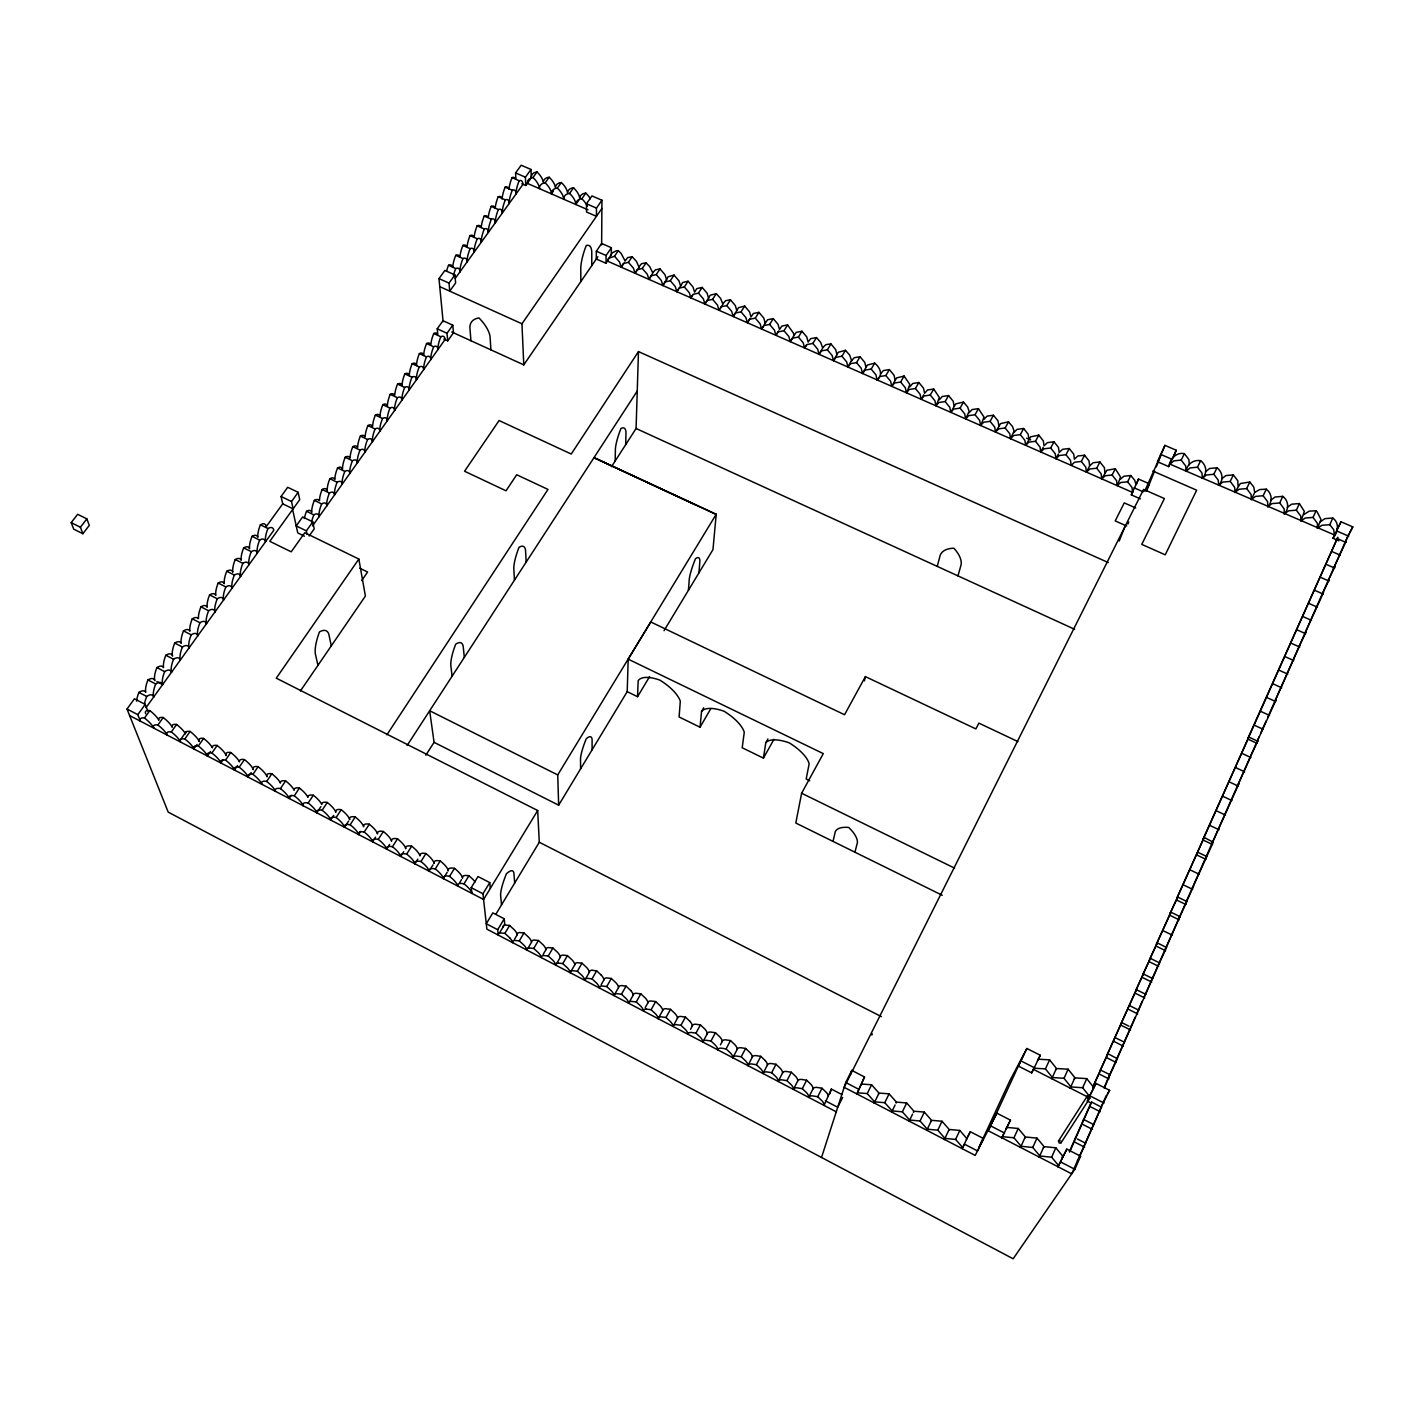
<?xml version="1.0" encoding="UTF-8"?>
<svg xmlns="http://www.w3.org/2000/svg" width="1424" height="1424" viewBox="0 0 1424 1424"><rect width="100%" height="100%" fill="white"/><g stroke="black" fill="none" stroke-linecap="round" stroke-linejoin="round"><path stroke-width="1.5" d="M591.761 265.665L591.761 251.71A33.998 10.039 -66.6 0 0 586.225 245.533A33.767 9.843 -66.8 0 0 580.761 267.712L580.85 281.578M592.099 749.807L592.099 739.537A35.76 7.405 -63.6 0 0 586.279 738.7A35.386 7.28 -63.8 0 0 580.511 758.689L580.6 768.835M1128.929 1026.188L1121.525 1022.503L1122.041 1021.756L1107.213 1054.686L1107.997 1053.76L1117.395 1058.726L1110.506 1073.66A17.818 0.961 -65 0 1 1109.332 1075.654A17.96 0.979 -65 0 1 1110.008 1074.817L1104.259 1088.239M664.029 630.69L712.961 549.628L716.219 514.278L594.004 457.656L716.201 514.473M611.288 255.555L611.377 247.74L601.64 243.468L596.336 251.211L596.3 259.008L606.019 263.28L612.16 252.902L616.289 250.766L618.301 250.624L621.167 253.49L625.011 260.823M601.925 200.25L596.46 208.118L596.442 216.323L586.492 211.998L586.474 203.757L591.957 195.925L601.925 200.25L601.64 244.875M606.019 263.28L606.09 255.501L611.377 247.74M733.182 316.502L735.478 313.013L741.014 311.856L745.891 317.588L747.369 322.75L749.7 319.261L755.29 318.139L760.149 323.871L761.591 329.015L765.222 323.23L763.798 318.068L758.939 312.337L753.349 313.494L751 316.982L749.54 311.82L744.681 306.089L738.504 307.691L733.182 316.502L731.669 311.34L726.774 305.59L721.292 306.765L719.031 310.272L717.5 305.092L712.587 299.36L707.141 300.535L704.933 304.06L710.22 295.266L716.29 293.629L720.58 298.417L722.716 303.757M736.831 310.752L735.336 305.573L730.459 299.841L725.688 300.642L722.84 303.81M1192.422 887.704L1192.796 887.063A17.088 0.89 -64.7 0 1 1193.205 886.547L1213.23 842.225L1204.223 837.454L1176.705 898.384L1177.719 897.067L1186.851 901.534L1180.318 915.739A17.106 0.89 -64.7 0 1 1179.072 917.91A17.23 0.908 -64.8 0 1 1179.837 916.789L1173.554 931.011A17.159 0.908 -64.7 0 1 1172.682 932.56M615.186 460.967L615.399 448.952A32.734 8.152 -65.5 0 1 620.953 428.499A32.983 8.295 -65.2 0 1 625.973 432.576L625.688 444.662M558.653 805.183L557.727 774.923L429.674 710.754L434.071 742.349L558.653 805.183L627.201 691.655L628.198 659.152L650.804 621.985L844.539 714.741L865.383 676.614L975.885 728.928L978.858 723.125L1017.893 741.584M611.501 466.698L636.083 428.499L638.468 351.586L1108.281 562.587M1108.05 1053.831L1099.987 1070.955A17.942 0.89 -65 0 1 1100.645 1070.1L1110.115 1074.782M778.572 330.955L775.866 335.299L774.46 330.172L769.619 324.423L763.976 325.544L761.591 329.015M627.201 691.655L637.543 696.71L638.166 680.725A32.165 13.101 30.8 0 1 659.81 680.102A32.111 13.065 31 0 1 680.298 701.213L679.106 716.984L700.038 727.201L710.807 708.654M791.085 340.158L793.773 335.797L793.577 333.358L787.597 324.921L781.918 326.043L779.48 329.496L778.091 324.352L773.25 318.62L767.607 319.759L765.222 323.23M806.34 345.017L804.56 347.937L803.225 342.81L798.401 337.079L792.67 338.164L790.195 341.618L788.825 336.473L783.983 330.742L778.305 331.845L775.866 335.299M1031.724 1072.877L1040.303 1055.273L1026.882 1048.491L1018.374 1066.095L1031.724 1072.877L1033.361 1069.317L1088.773 1097.53L1096.017 1083.433L1109.634 1090.321L1100.77 1107.925A18.69 1.05 -65.1 0 1 1101.446 1107.107L1094.255 1123.411A18.619 1.05 -65 0 1 1093.045 1125.423A18.797 1.068 -65.1 0 1 1093.721 1124.64L1086.476 1141.069A18.708 1.05 -65.1 0 1 1085.284 1143.045L1077.398 1139.022M822.52 348.435L818.96 354.291L817.679 349.183L812.873 343.451L807.088 344.519L804.56 347.937M833.432 360.664L836.048 357.264L841.94 356.231L846.71 361.945L847.921 367.054L851.516 360.379L849.665 355.092L845.482 350.322L838.309 352.262L833.432 360.664L832.168 355.555L827.38 349.823L821.541 350.874L818.96 354.291M836.974 354.772L835.71 349.663L830.94 343.932L825.884 344.644L822.698 347.723M1177.773 897.173L1169.976 913.514L1170.973 912.25L1180.087 916.647M688.433 590.266L689.287 578.998A33.767 6.675 -64.9 0 1 695.499 558.724A34.051 6.782 -64.7 0 1 699.878 561.483L698.935 572.857M1256.769 742.313L1257.748 741.121L1251.055 755.45M862.481 373.462L865.205 370.08L871.185 369.083L875.92 374.797L877.077 379.888C883.663 374.761 879.712 367.125 874.692 363.138L867.394 365.042L862.481 373.462L861.289 368.371L856.536 362.639L850.609 363.654L847.921 367.054M1171.009 912.339L1156.395 944.094L1157.356 942.919L1166.541 947.494L1159.901 961.912A17.302 0.908 -64.8 0 1 1158.673 964.03A17.426 0.926 -64.8 0 1 1159.421 962.998L1152.995 977.54A17.373 0.926 -64.8 0 1 1151.785 979.641A17.497 0.926 -64.9 0 1 1152.514 978.626L1146.053 993.258A17.444 0.926 -64.8 0 1 1144.843 995.34A17.569 0.943 -64.9 0 1 1145.555 994.361L1139.04 1009.1A17.515 0.926 -64.9 0 1 1137.829 1011.165A17.658 0.943 -64.9 0 1 1138.559 1010.221L1131.991 1025.066A17.586 0.943 -64.9 0 1 1130.798 1027.113A17.729 0.961 -64.9 0 1 1131.493 1026.188L1124.889 1041.158A17.658 0.943 -64.9 0 1 1123.696 1043.169A17.8 0.961 -64.9 0 1 1124.39 1042.279L1117.715 1057.356A17.729 0.961 -64.9 0 1 1116.541 1059.349A17.889 0.961 -65 0 1 1117.217 1058.477L1117.395 1058.513M865.988 367.534L864.813 362.444L860.06 356.712L854.133 357.744L851.445 361.144M700.038 727.201L701.534 711.519L703.705 707.781M624.121 263.013L621.273 267.196L623.214 263.6L628.376 262.336L633.377 268.086L635.104 273.301L637.098 269.723L642.295 268.46L647.279 274.209L648.988 279.407L652.833 273.052L649.718 266.644L646.087 262.817L641.53 263.707L638.967 266.947M1257.784 741.228L1248.848 737.08L1203.138 838.95L1204.277 837.508M907.266 391.315L909.811 384.444L904.098 376.043L896.657 377.912L891.709 386.331L890.605 381.258L885.87 375.544L879.836 376.523L877.077 379.888M895.18 380.386L894.076 375.295L889.377 369.581L883.343 370.578L880.566 373.942M648.988 279.407L651.017 275.847L656.268 274.601L661.234 280.35L662.908 285.548L668.141 276.772L674.033 275.081L678.981 280.831L680.601 286.028L676.881 291.689L675.243 286.509L670.277 280.759L664.972 281.988L662.908 285.548M1157.374 943.044L1149.524 959.545L1150.45 958.423L1159.652 962.909M923.713 394.804L921.15 399.307L920.1 394.252L915.418 388.521L909.277 389.482L906.412 392.81L905.326 387.737L900.627 382.024L894.539 383.003L891.709 386.331M676.881 291.689L678.981 288.146L684.339 286.936L689.287 292.685L690.889 297.865L692.74 295.017M936.778 404.309L939.342 397.421L933.699 389.019L927.505 389.98L924.568 393.309L923.553 388.236L918.872 382.522L912.731 383.483L909.865 386.83M1152.728 978.555L1143.436 973.998L1135.622 990.801L1136.459 989.716L1145.768 994.308M690.889 297.865L693.043 294.341L698.436 293.148L703.367 298.88L704.933 304.06M950.751 412.355L953.777 409.062L960.079 408.154L964.707 413.868L965.632 418.905L969.157 411.305L967.572 406.872L963.478 402.084L955.771 403.864L950.751 412.355L949.79 407.317L945.144 401.586L938.897 402.511L935.924 405.804L934.927 400.767L930.246 395.053L924.051 395.979L921.15 399.307M954.151 406.303L953.208 401.265L948.562 395.552L942.314 396.477L939.342 399.788M701.534 711.519A32.449 13.261 30 0 1 724.068 711.252A32.378 13.225 30.2 0 1 744.271 732.292L742.189 747.76L763.424 758.12L765.792 742.758L767.928 738.949M981.403 423.96L983.984 417.036L978.43 408.652L972.094 409.56L969.014 412.835M995.536 432.077L998.705 428.838L1005.166 427.983L1009.758 433.697L1010.559 438.699L1014.066 431.045L1012.571 426.63L1008.512 421.86L1000.591 423.569L995.536 432.077L994.682 427.058L990.089 421.362L983.681 422.216L980.566 425.473L979.676 420.454L975.048 414.74L968.712 415.63L965.632 418.905M998.883 425.972L998.046 420.952L993.454 415.238L987.046 416.128L983.931 419.404M1254.686 492.312L1253.743 486.972L1249.774 482.006L1240.375 483.537L1235.712 490.835M628.198 659.152L823.286 753.616L801.623 793.239L795.802 823.036L942.243 895.269M1058.388 454.042L1055.932 458.67L1059.314 455.502L1065.989 454.719L1070.492 460.415L1071.151 465.381L1074.586 462.213L1081.314 461.465L1085.8 467.161L1086.423 472.109L1089.645 465.879L1089.04 460.913L1084.554 455.217L1077.826 456L1074.39 459.169L1073.749 454.203L1069.246 448.507L1062.571 449.308L1059.189 452.494L1058.513 447.51L1053.991 441.814L1047.37 442.615L1044.041 445.837L1043.311 440.835L1038.79 435.139L1030.709 436.794L1025.636 445.338L1024.871 440.336L1020.296 434.64L1013.781 435.459L1010.559 438.699M1028.947 439.197L1028.181 434.195L1023.625 428.482L1017.11 429.336L1013.888 432.576M1093.383 1087.171L1093.436 1086.476A18.031 0.89 -65 0 0 1092.706 1087.331L1337.812 537.275L1247.655 738.825L1248.955 737.169M1043.222 447.367L1040.766 451.995L1040.018 447.011L1035.479 441.315L1028.911 442.116L1025.636 445.338M793.773 335.797L796.265 332.344L801.997 331.24L806.803 336.972L808.138 342.098L810.665 338.663L816.45 337.577L820.669 342.365L822.574 347.67M864.404 680.886L865.383 676.614M833.022 841.388L835.265 831.776A36.65 14.311 28.2 0 1 848.722 827.451A36.365 14.222 28.7 0 1 857.39 842.67L854.934 852.211M625.136 260.877L627.664 257.602L632.167 256.712L636.528 261.5L638.842 266.893M1117.911 484.053L1120.546 477.058L1115.33 468.727L1106.893 470.276L1101.749 478.856L1101.161 473.907L1096.694 468.229L1089.912 468.959L1086.423 472.109M1104.953 472.608L1104.383 467.659L1099.915 461.963L1093.134 462.729L1089.645 465.879M937.241 566.378L940.267 555.004A34.14 17.23 27.4 0 1 953.866 548.222A33.909 17.124 28.1 0 1 961.164 564.545L957.96 575.866M1058.459 1141.069L1059.278 1143.098L1061.04 1142.813L1090.001 1097.922L1089.129 1095.804L1087.26 1096.106L1058.459 1141.069L1060.061 1140.339M824.033 1105.398L831.349 1089.075L841.869 1094.54M829.925 1093.685L831.349 1089.075M1186.121 471.184L1185.729 466.04L1181.19 460.094L1173.857 460.86L1169.958 464.135L1334.43 534.943L1333.701 529.675L1329.785 524.708L1321.881 525.296L1317.431 528.411L1317.414 523.356L1313.035 517.428L1305.203 518.033L1300.824 521.166L1300.753 516.093L1296.356 510.184L1288.578 510.807L1284.27 513.957L1284.145 508.866L1279.731 502.957L1272.024 503.598L1267.769 506.766L1267.609 501.675L1263.159 495.748L1255.523 496.406L1251.322 499.593L1251.109 494.502L1246.659 488.574L1239.076 489.251L1234.928 492.455L1234.679 487.346L1230.211 481.419L1222.682 482.113L1218.606 485.335L1218.303 480.226L1213.818 474.281L1206.359 475.011L1202.337 478.25L1201.998 473.124L1197.477 467.179L1190.072 467.926L1186.121 471.184C1187.189 463.921 1193.686 459.436 1200.646 460.7C1206.253 464.9 1207.837 472.875 1202.337 478.25M1189.289 464.722L1188.915 459.578L1184.394 453.633C1176.135 451.995 1170.119 458.884 1168.712 466.627L1157.463 461.714L1164.921 445.356L1176.224 450.251L1173.145 457.709M821.523 1157.481L845.714 1082.507L851.783 1070.385L864.51 1076.971L857.693 1092.19M850.199 1075.28L851.783 1070.385M1333.38 568.817L1346.267 540.96L1345.004 542.704M1327.684 581.668L1334.982 566.521L1333.736 568.176M1322.38 593.879L1329.286 579.426L1328.058 581.045M1304.989 633.253L1323.537 592.42L1322.326 594.004M1299.364 646.158L1306.075 631.918L1305.238 632.861M864.51 1076.971L856.839 1093.917A18.209 5.518 28.2 0 1 857.907 1092.849L867.234 1093.579L874.122 1101.268A18.156 5.518 28.3 0 1 874.211 1102.959A18.281 5.536 28.1 0 1 875.333 1101.891L884.767 1102.692L891.602 1110.346A18.227 5.518 28.2 0 1 891.673 1112.037A18.334 5.554 27.9 0 1 892.83 1110.987L902.371 1111.824L909.153 1119.46A18.281 5.536 28 0 1 909.188 1121.133A18.405 5.554 27.8 0 1 910.381 1120.101L920.046 1120.991L926.775 1128.627A18.352 5.554 27.9 0 1 926.793 1130.282A18.476 5.571 27.6 0 1 928.003 1129.25L937.793 1130.193L944.468 1137.812A18.423 5.554 27.8 0 1 944.432 1139.449A18.548 5.571 27.5 0 1 945.696 1138.452L955.593 1139.431L962.215 1147.032A18.494 5.571 27.6 0 1 962.161 1148.652L964.475 1144.148L977.558 1150.948L983.361 1138.452L970.296 1131.706L967.964 1136.263M1218.606 485.335C1224.035 479.959 1222.593 471.985 1216.968 467.766L1209.51 468.514L1205.487 471.771M1293.633 659.134L1299.631 645.766M1275.192 700.644L1293.704 659.17M1256.822 742.189L1276.207 699.54L1275.139 700.768M1238.079 784.606L1251.109 755.557M1238.043 485.94L1237.812 480.814L1233.344 474.886L1225.815 475.598L1221.739 478.838M1213.212 841.709L1212.411 842.67L1238.951 783.663L1238.026 784.731M1186.815 901.445L1186.548 901.623A17.159 0.908 -64.7 0 0 1185.765 902.745A17.035 0.89 -64.7 0 0 1187.011 900.555L1193.526 886.44L1192.796 887.063M1166.505 947.369L1166.274 947.494A17.355 0.926 -64.8 0 0 1165.526 948.544A17.23 0.908 -64.8 0 0 1166.754 946.408L1173.091 932.079A17.284 0.908 -64.8 0 0 1172.628 932.684M1078.644 1158.851L1086.031 1142.315A18.886 1.068 -65.1 0 0 1085.284 1143.045M1143.543 974.176L1142.6 975.12L1150.45 958.423M1121.525 1022.503L1136.53 989.751M1267.769 506.766C1272.949 501.373 1271.952 493.398 1266.256 489.162L1259.67 489.553L1254.829 492.366M1069.798 1151.838L1076.081 1137.242A18.868 0.979 -65.1 0 0 1075.44 1138.007A18.69 0.961 -65 0 0 1076.615 1136.014L1083.895 1119.62A18.779 0.979 -65 0 0 1083.237 1120.403A18.601 0.961 -65 0 0 1084.429 1118.392L1091.638 1102.14A18.672 0.961 -65 0 0 1090.98 1102.959L1069.317 1151.802M1092.706 1087.331L1100.734 1070.065M1140.393 498.863L1131.315 494.858L1138.488 479.034L1149.435 483.84L1145.928 490.871M1136.405 484.356L1138.488 479.034M1284.27 513.957C1289.379 508.564 1288.524 500.589 1282.793 496.353L1275.085 497.012L1270.831 500.198M1119.228 541.013L1124.924 526.702M1144.7 491.209L1161.023 454.594M1146.587 490.924L1154.65 470.863M1156.27 466.858L1161.112 454.826M1161.913 452.832L1164.921 445.356M1301.572 519.511L1304.295 511.323L1299.4 503.544L1291.621 504.203L1287.296 507.353M1168.712 466.627L1176.224 450.251M1317.431 528.411L1320.991 519.404L1317.058 511.768L1316.061 510.789L1309.315 511.109L1303.832 514.545M1040.766 451.995L1044.095 448.791L1050.698 448.008L1055.237 453.704L1055.932 458.67M1338.791 540.8L1332.953 538.254C1338.062 532.273 1339.788 523.035 1332.775 518.033L1324.872 518.639L1320.422 521.771M1104.49 1086.601L1135.195 1017.145M1136.922 1013.247L1142.315 1001.054M1144.095 996.996L1184.928 904.649M1185.391 903.599L1212.091 843.186M1212.305 842.688L1250.236 756.909M1250.913 755.379L1259.083 736.902M1260.774 733.057L1266.167 720.864M1267.965 716.806L1348.724 534.071M1344.63 543.345L1352.8 526.898L1341.07 521.807L1337.083 529.016M1073.482 1169.816L1071.702 1173.839L988.363 1130.816L1024.123 1053.689M1074.177 1168.267L1077.932 1159.741M1078.324 1158.851L1106.341 1095.287M147.74 710.95L145.23 704.382L134.426 698.792L127.003 709.027L168.192 812.107L1013.158 1258.78L1074.835 1169.3L1080.602 1156.199L1066.825 1149.132L1057.996 1166.754A19.384 5.981 26.8 0 0 1058.228 1165.081L1051.624 1157.214L1040.713 1156.057A19.455 5.999 26.7 0 0 1039.217 1157.071A19.295 5.963 26.9 0 0 1039.413 1155.38L1032.756 1147.477L1021.969 1146.373A19.366 5.981 26.8 0 0 1020.51 1147.406A19.224 5.963 27.1 0 0 1020.67 1145.715L1013.959 1137.794L1003.297 1136.744A19.295 5.963 27 0 0 1001.873 1137.794L1003.582 1134.091M1332.953 538.254L1341.07 521.807M1057.996 1166.754L1066.825 1149.132M1091.087 1103.013L1087.206 1101.037L1096.017 1083.433M1329.785 524.708L1332.775 518.033M1051.624 1157.214L1055.825 1147.797L1044.913 1146.712A19.402 6.052 26.6 0 0 1043.418 1147.726L1039.217 1157.071M1082.667 1087.74L1086.743 1078.627L1075.832 1077.915A19.099 6.479 26.1 0 0 1074.283 1079.072L1070.225 1088.114A19.153 6.426 26.2 0 1 1071.756 1086.993L1082.667 1087.74L1089.057 1095.75A19.082 6.408 26.3 0 1 1089.004 1096.996M1032.756 1147.477L1036.992 1138.114L1026.206 1137.064A19.331 6.034 26.7 0 0 1024.728 1138.114L1020.51 1147.406M1070.225 1088.114A18.993 6.408 26.5 0 0 1070.456 1086.334L1064.031 1078.306L1068.125 1069.21L1057.338 1068.57A19.028 6.461 26.3 0 0 1055.843 1069.727L1052.55 1076.936M1313.035 517.428L1316.061 510.789M1013.959 1137.794L1018.213 1128.467L1007.569 1127.47A19.242 6.034 26.9 0 0 1006.145 1128.538M1064.031 1078.306L1053.244 1077.594A19.064 6.408 26.3 0 0 1051.731 1078.733A18.921 6.39 26.6 0 0 1051.944 1076.953L1045.447 1068.89L1049.595 1059.848L1038.933 1059.26A18.939 6.461 26.4 0 0 1037.811 1059.972M1006.092 1128.627L1010.47 1120.154L996.889 1113.176L994.29 1118.036M1001.873 1137.794L1010.47 1120.154M1296.356 510.184L1299.4 503.544M653.029 272.358L655.449 269.812L660.024 268.94L664.99 274.69L666.646 279.887M978.84 1147.513L1009.99 1080.407L1026.882 1048.491M1152.799 471.024L1196.676 490.212L1165.224 554.826L1141.763 544.377L1164.405 498.56L1143.597 489.411L844.147 1087.331L975.173 1155.416L996.889 1113.176M1279.731 502.957L1282.793 496.353M962.998 1146.89L970.296 1131.706M955.593 1139.431L959.812 1130.46L949.915 1129.517A18.512 5.643 27.4 0 0 948.651 1130.531L944.432 1139.449M1263.159 495.748L1266.256 489.162M1251.322 499.593L1254.402 493.06M1246.659 488.574L1249.774 482.006M937.793 1130.193L942.029 1121.258L932.257 1120.368A18.441 5.625 27.6 0 0 931.029 1121.4L926.793 1130.282M920.046 1120.991L924.318 1112.091L914.653 1111.254A18.37 5.607 27.7 0 0 913.46 1112.286A18.245 5.589 28 0 0 913.425 1110.613L906.679 1102.959L897.12 1102.158A18.298 5.607 27.9 0 0 896.23 1102.799M1230.211 481.419L1233.344 474.886M1101.749 478.856L1105.273 475.723L1112.126 475.011L1116.576 480.689L1117.11 485.62L1120.706 482.522L1127.594 481.81L1132.044 487.506L1132.543 492.419L607.478 261.126L608.351 258.492L614.492 256.231L619.511 261.98L621.273 267.196M910.043 1119.371L912.606 1114.066M1213.818 474.281L1216.968 467.766M902.371 1111.824L906.679 1102.959M892.528 1110.275L895.109 1104.988M884.767 1102.692L889.11 1093.846L879.658 1093.116A18.245 5.589 28 0 0 878.537 1094.184L874.211 1102.959M1197.477 467.179L1200.646 460.7M867.234 1093.579L871.595 1084.785L862.268 1084.091A18.174 5.571 28.2 0 0 861.164 1085.195M1181.19 460.094L1184.394 453.633M1120.296 479.354L1123.892 476.239L1130.798 475.509L1134.732 480.28L1135.996 484.641M842.652 1097.423L837.721 1107.267L825.404 1100.841M1131.315 494.858L1133.059 491.369M1127.594 481.81L1130.798 475.509M824.033 1105.416A19.224 5.66 28.8 0 0 822.146 1100.966L817.714 1096.729L822.004 1088.239L816.593 1087.366A19.242 5.732 28.6 0 0 812.962 1088.951L808.69 1097.388A19.153 5.643 28.9 0 0 806.767 1092.938L802.317 1088.684L796.959 1087.811A19.224 5.66 28.7 0 0 793.399 1089.396A19.099 5.643 29 0 0 791.424 1084.928L786.956 1080.674L781.651 1079.819A19.171 5.643 28.9 0 0 778.163 1081.439M1112.126 475.011L1115.33 468.727M802.317 1088.684L806.625 1080.229L811.075 1084.483A19.117 5.714 28.8 0 1 812.979 1088.968M794.272 1087.722L797.707 1080.994A19.188 5.714 28.7 0 1 801.285 1079.374L806.625 1080.229M1096.694 468.229L1099.915 461.963M786.956 1080.674L791.299 1072.236L795.767 1076.508A19.064 5.696 29 0 1 797.725 1080.994M779.053 1079.766L782.506 1073.055A19.135 5.714 28.8 0 1 785.995 1071.418L791.299 1072.236M732.79 1057.712A19.01 5.607 29.2 0 1 736.066 1056.003L741.228 1056.786L745.749 1061.058A18.957 5.589 29.4 0 1 747.885 1065.597A19.064 5.625 29.1 0 1 751.213 1063.924L756.411 1064.725L760.932 1068.997A19.01 5.607 29.3 0 1 763.015 1073.518A19.117 5.643 29 0 1 766.415 1071.863L771.666 1072.681L776.027 1064.28L780.494 1068.552A19.01 5.678 29.1 0 1 782.524 1073.073M1081.314 461.465L1084.554 455.217M762.997 1073.5L767.34 1065.152A19.082 5.696 28.9 0 1 770.776 1063.479L776.027 1064.28M756.411 1064.725L760.808 1056.341L765.293 1060.631M1065.989 454.719L1069.246 448.507M747.867 1065.597L752.246 1057.284A19.028 5.678 29.1 0 1 755.592 1055.576L760.808 1056.341M741.228 1056.786L745.624 1048.438L750.128 1052.728A18.921 5.66 29.3 0 1 752.246 1057.284M1050.698 448.008L1053.991 441.814M733.68 1056.056L737.187 1049.417A18.868 5.643 29.5 0 0 735.015 1044.842L730.494 1040.57L725.386 1039.823A18.921 5.66 29.3 0 0 722.164 1041.585L720.419 1044.896M687.845 1034.216A18.868 5.571 29.6 0 1 690.943 1032.436L695.944 1033.148L700.519 1037.437A18.797 5.554 29.8 0 1 702.797 1042.03A18.904 5.589 29.5 0 1 705.93 1040.268L710.985 1040.997L715.542 1045.287A18.85 5.571 29.6 0 1 717.785 1049.862A18.957 5.607 29.4 0 1 720.971 1048.117L726.08 1048.883L730.494 1040.57M710.985 1040.997L715.435 1032.72L719.974 1037.01A18.815 5.625 29.6 0 1 722.199 1041.603M1035.479 441.315L1038.79 435.139M980.94 1142.991L983.361 1138.452M703.67 1040.374L707.23 1033.788A18.761 5.607 29.7 0 0 704.951 1029.178L700.412 1024.888L695.393 1024.194A18.832 5.625 29.6 0 0 692.295 1026.01M695.944 1033.148L700.412 1024.888M1020.296 434.64L1023.625 428.482M690.533 1029.303L692.313 1026.028A18.726 5.607 29.8 0 0 689.999 1021.382M1005.166 427.983L1008.512 421.86M646.247 1009.082L651.106 1009.741L655.734 1014.048A18.672 5.518 30.1 0 1 658.173 1018.694A18.761 5.554 29.8 0 1 661.092 1016.843L666.005 1017.501L670.615 1021.809A18.708 5.536 30 0 1 673 1026.455A18.815 5.554 29.7 0 1 675.991 1024.621L680.957 1025.316L685.442 1017.092L690.017 1021.382M673.872 1024.817L677.45 1018.267A18.779 5.625 29.7 0 1 680.476 1016.416L685.442 1017.092M666.005 1017.501L670.508 1009.313L675.101 1013.621A18.672 5.589 30 0 1 677.468 1018.285M658.155 1018.694L662.641 1010.542A18.726 5.607 29.8 0 1 665.595 1008.673L670.508 1009.313M990.089 421.362L993.454 415.238M1037.455 1060.435L1040.303 1055.273M651.106 1009.741L655.645 1001.57L660.255 1005.878A18.637 5.571 30.1 0 1 662.658 1010.559M645.179 1007.711L647.884 1002.852A18.69 5.589 29.9 0 1 650.768 1000.947L655.645 1001.57M975.048 414.74L978.43 408.652M558.19 963.087L562.783 963.603L567.5 967.946A18.423 5.429 30.8 0 1 570.223 972.717A18.512 5.465 30.6 0 1 572.751 970.687L577.379 971.239L582.078 975.565A18.459 5.447 30.7 0 1 584.748 980.317A18.548 5.465 30.5 0 1 587.364 978.324L592.028 978.875L596.709 983.219A18.494 5.447 30.6 0 1 599.344 987.953A18.601 5.482 30.3 0 1 602.014 985.978L606.731 986.565L611.394 990.873A18.548 5.465 30.5 0 1 613.975 995.59A18.637 5.5 30.2 0 1 616.717 993.649L621.469 994.255L626.133 998.58A18.583 5.482 30.4 0 1 628.66 1003.279A18.672 5.518 30.1 0 1 631.455 1001.357L636.261 1001.98L640.818 993.845L645.446 998.153A18.583 5.554 30.2 0 1 647.902 1002.852M763.424 758.12L773.98 739.305M960.079 408.154L963.478 402.084M628.643 1003.261L633.182 995.18A18.637 5.571 30.1 0 1 635.994 993.24L640.818 993.845M621.469 994.255L626.044 986.138L630.69 990.463M614.865 993.97L618.514 987.526A18.601 5.554 30.2 0 1 621.273 985.568L626.044 986.138M606.731 986.565L611.323 978.466L615.969 982.791A18.512 5.518 30.5 0 1 618.532 987.526M945.144 401.586L948.562 395.552M1349.756 532.291L1352.8 526.898M601.159 984.732L603.901 979.908A18.565 5.536 30.3 0 1 606.588 977.914L611.323 978.466M592.028 978.875L596.638 970.83L601.302 975.155M930.246 395.053L933.699 389.019M585.656 978.715L589.34 972.307A18.512 5.536 30.4 0 1 591.957 970.278M577.379 971.239L582.007 963.194L586.688 967.537A18.423 5.5 30.7 0 1 589.34 972.307M915.418 388.521L918.872 382.522M570.205 972.717L574.815 964.724A18.476 5.518 30.6 0 1 577.379 962.677L582.007 963.194M562.783 963.603L567.428 955.611L572.128 959.954A18.387 5.482 30.8 0 1 574.833 964.742M900.627 382.024L904.098 376.043M529.23 947.957L533.733 948.437L538.468 952.781A18.352 5.393 31.1 0 1 541.28 957.587A18.441 5.429 30.8 0 1 543.701 955.522L548.24 956.02L552.957 960.346A18.387 5.411 31 0 1 555.734 965.152L560.344 957.177A18.441 5.5 30.7 0 1 562.854 955.112L567.428 955.611M885.87 375.544L889.377 369.581M548.24 956.02L552.904 948.028L557.621 952.389A18.352 5.465 31 0 1 560.362 957.195M543.131 954.418L545.926 949.666A18.405 5.482 30.8 0 1 548.365 947.565L552.904 948.028M533.733 948.437L538.414 940.481L543.149 944.842A18.316 5.447 31.1 0 1 545.926 949.666M527.806 948.491L531.544 942.154A18.37 5.465 30.9 0 1 533.929 940.036L538.414 940.481M871.185 369.083L874.692 363.138M512.515 942.546A18.352 5.393 31.1 0 1 514.829 940.427L519.279 940.89L523.979 932.969L528.713 937.33A18.281 5.429 31.2 0 1 531.561 942.172M856.536 362.639L860.06 356.712M514.402 939.413L517.215 934.696A18.245 5.411 31.3 0 0 514.331 929.819L509.596 925.475L505.182 925.048A18.298 5.429 31.2 0 0 502.921 927.238M497.688 929.712L486.278 923.749L492.846 912.873L504.238 918.8L497.688 929.712L498.222 935.087A18.316 5.376 31.2 0 1 500.465 932.934L504.861 933.361L509.596 925.475M637.543 696.71L649.611 676.596M841.94 356.231L845.482 350.322M499.165 933.521L504.737 924.212L504.238 918.8M495.997 914.03L539.287 842.243L537.685 810.523L276.274 678.162L358.848 559.062L304.807 532.718L291.208 551.818L269.777 541.316L299.716 499.682L298.15 492.33L287.719 487.275L281.062 496.478L282.717 503.829L265.968 526.987M827.38 349.823L830.94 343.932M557.727 774.923L716.219 514.278M537.685 810.523L483.59 899.487L129.62 715.578M836.262 1111.806L486.883 929.16L482.95 893.756L489.749 882.595L478.019 876.543L471.219 887.65L471.914 893.435M812.873 343.451L816.45 337.577M457.513 885.942A19.58 5.91 31.6 0 1 464.01 883.841L468.905 875.796A19.491 5.945 31.8 0 1 475.135 881.972M459.543 882.791L461.518 879.605M798.401 337.079L801.997 331.24M462.569 878.056A19.455 5.927 31.9 0 0 454.505 868.355L449.592 876.33A19.544 5.892 31.7 0 0 443.22 878.519M443.291 878.555L447.243 872.2M783.983 330.742L787.597 324.921M433.021 864.831L429.051 871.168A19.509 5.874 31.8 0 1 435.281 868.925L440.212 860.933A19.438 5.91 32 0 1 448.293 870.651M769.619 324.423L773.25 318.62M414.793 863.745A19.473 5.856 32 0 1 420.97 861.502L425.918 853.528A19.402 5.892 32.1 0 1 434.071 863.282M755.29 318.139L758.939 312.337M417.837 859.064L414.865 863.781A19.402 5.803 32.2 0 0 406.659 854.08A19.438 5.838 32.1 0 0 400.642 856.394A19.384 5.785 32.3 0 0 392.454 846.71L397.51 838.825A19.384 5.874 32.2 0 0 391.547 841.246A19.313 5.821 32.5 0 0 383.341 831.491A19.349 5.856 32.3 0 0 377.502 833.966A19.277 5.803 32.6 0 0 369.243 824.193M1061.04 1142.813L1061.254 1141.354M406.677 854.08L411.696 846.159A19.366 5.874 32.2 0 1 419.902 855.931A19.438 5.91 32 0 1 425.972 853.563M748.276 321.308L750.092 318.424M1087.26 1096.106L1087.544 1098.313L1089.787 1098.26M741.014 311.856L744.681 306.089M401.71 854.863L403.704 851.712M726.774 305.59L730.459 299.841M389.606 844.414L386.616 849.113A19.349 5.767 32.5 0 0 378.286 839.359L383.359 831.491M719.957 308.83L722.716 304.54M425.812 755.165L434.071 742.349M375.562 837.116L372.554 841.798A19.384 5.803 32.3 0 1 378.357 839.395M360.557 831.42L358.545 834.517A19.366 5.785 32.4 0 1 364.241 832.061M712.587 299.36L716.29 293.629M407.122 745.482L637.24 391.03M348.631 821.061L344.572 827.273A19.277 5.714 32.8 0 0 336.082 817.447M344.501 827.237A19.331 5.749 32.5 0 1 350.179 824.763L355.217 816.931A19.26 5.785 32.7 0 1 363.654 826.774A19.331 5.838 32.4 0 1 369.297 824.229L364.206 832.025A19.331 5.749 32.6 0 1 372.625 841.833M698.436 293.148L702.157 287.417L707.069 293.166L708.636 298.346M331.667 818.497L333.697 815.4M386.919 734.784L547.991 489.429L516.716 474.762L506.018 490.799L464.562 471.237L499.094 420.543L571.22 454.025L638.468 351.586M684.339 286.936L688.077 281.24L693.007 286.989L694.592 292.169L696.763 288.627L702.157 287.417M320.863 806.66L316.787 812.837A19.224 5.66 33 0 0 308.171 802.976L313.333 795.233A19.188 5.732 33 0 1 321.717 804.507A19.242 5.767 32.8 0 1 327.289 802.477A19.206 5.749 32.9 0 1 335.797 812.339A19.277 5.803 32.7 0 1 341.244 809.704L336.117 817.447A19.313 5.732 32.7 0 0 330.582 819.993M670.277 280.759L674.033 275.081M316.715 812.784A19.277 5.714 32.8 0 1 322.18 810.238L327.253 802.442M1107.427 1093.632L1109.634 1090.321M656.268 274.601L660.024 268.94M313.369 795.286A19.224 5.749 32.9 0 0 307.904 797.369A19.171 5.714 33.2 0 0 299.432 788.059L294.305 795.749A19.206 5.643 33.1 0 1 303.027 805.681M642.295 268.46L646.087 262.817M291.226 795.411L289.161 798.472A19.171 5.625 33.2 0 0 280.439 788.576M294.109 790.213A19.135 5.678 33.3 0 0 285.619 780.904L280.475 788.576A19.206 5.66 33.1 0 0 275.348 791.299M636.047 271.895L638.878 267.676M628.376 262.336L632.167 256.712M285.672 780.939A19.171 5.714 33.1 0 0 280.403 783.111A19.117 5.66 33.4 0 0 271.842 773.766L266.68 781.42A19.188 5.643 33.2 0 0 261.66 784.179M614.492 256.231L618.301 250.624M249.111 775.617L251.176 772.573M226.042 755.45A19.082 5.625 33.5 0 1 230.83 752.548A19.064 5.607 33.7 0 1 239.446 761.876A19.099 5.643 33.4 0 1 244.465 759.597L239.214 767.162A19.117 5.571 33.6 0 1 248.15 777.166A19.171 5.607 33.3 0 1 252.956 774.318L258.118 766.664A19.099 5.643 33.5 0 1 266.964 776.65M300.428 690.925L365.398 596.069L358.848 559.062M451.746 331.988L523.783 364.864L597.831 256.783M1080.602 1156.199L1077.452 1160.827A18.815 1.068 -65.1 0 0 1078.182 1159.634M237.577 765.525L234.462 770.064A19.099 5.536 33.7 0 0 225.526 760.078L230.777 752.495M361.714 580.565L367.588 572.039L359.791 568.229M523.783 364.864L521.949 323.782L601.871 208.491M222.981 759.989L220.898 763.015A19.082 5.518 33.8 0 0 211.909 753.011L217.178 745.464A19.046 5.571 33.8 0 1 226.167 755.521M210.503 751.48L207.37 755.984A19.064 5.5 33.9 0 0 198.328 745.962L203.614 738.433A19.028 5.554 33.9 0 1 212.372 747.849A19.064 5.607 33.7 0 1 217.213 745.5M579.71 198.061A16.483 9.042 36.4 0 0 573.516 187.808L569.582 193.415A16.518 9.007 36.3 0 1 575.848 204.504A16.536 9.078 35.8 0 1 581.864 198.79L585.798 193.094A16.501 9.06 36.2 0 1 590.284 198.773M194.946 747.475L197.028 744.485M576.773 203.08L578.749 200.268M190.14 731.473A19.028 5.571 33.9 0 0 185.494 733.912A18.993 5.518 34.1 0 0 176.594 724.46L171.325 731.936A19.028 5.465 34.1 0 1 180.51 742.029A19.064 5.5 33.8 0 1 184.853 738.967L190.104 731.438A19.01 5.536 34 0 1 199.2 741.53M180.599 739.572L185.868 732.096M551.462 193.895L553.455 191.101M309.115 536.029L314.206 528.856L312.764 521.86L302.636 516.948L296.21 525.919L306.356 530.867L307.103 534.356M443.825 339.072L447.723 340.852L453.473 332.771L452.779 325.17L443.006 320.72L437.221 328.802L437.791 334.498M573.587 187.843A16.501 9.078 36.1 0 0 567.571 192.774A16.483 9.007 36.6 0 0 561.323 182.521L557.371 188.11A16.501 8.971 36.6 0 1 563.673 199.2A16.518 9.042 36.1 0 1 569.618 193.468M306.356 530.867L312.764 521.86M447.723 340.852L447.011 333.269L452.779 325.17M312.515 525.919L445.089 339.499M543.309 182.219A16.447 8.936 37 0 0 537.008 171.966L533.021 177.519A16.483 8.918 37 0 1 539.429 188.644A16.501 8.989 36.5 0 1 545.214 182.842L549.183 177.217M146.031 707.621L273.871 530.173A18.049 6.657 -63.2 0 0 267.961 528.571M455.235 278.41L522.928 184.426A16.536 5.482 -67.3 0 0 519.137 180.759L512.07 177.608A16.483 5.482 -67.4 0 0 509.044 189.072M521.825 183.803L525.741 185.494L530.28 179.193M127.003 709.027L137.825 714.652L140.389 721.185A19.028 5.447 34.1 0 1 144.5 718.034L149.805 710.576A18.957 5.465 34.3 0 1 158.74 720.046M137.825 714.652L145.23 704.382M282.717 503.829L293.113 508.866L291.511 501.533L298.15 492.33M454.932 274.939L455.609 282.984L449.735 291.155L449.023 283.127L454.932 274.939L444.911 270.435L438.984 278.606L443.113 321.753M525.741 185.494L525.42 177.199L530.992 169.474L521.166 165.22L515.595 172.927L515.862 179.157M82.859 533.733L89.285 525.403L86.846 518.87L77.661 514.295L71.2 522.644L73.71 529.158L82.859 533.733L80.403 527.254L71.2 522.644M80.403 527.254L86.846 518.87M1115.081 1037.633L1124.497 1042.226M591.957 970.278L596.638 970.83M688.077 281.24L682.719 282.468L680.601 286.028M523.979 932.969L519.511 932.524A18.334 5.447 31 0 0 517.197 934.678M715.435 1032.72L710.362 1031.991A18.868 5.643 29.4 0 0 707.212 1033.788M745.624 1048.438L740.462 1047.69A18.975 5.678 29.2 0 0 737.169 1049.417M1045.447 1068.89L1034.785 1068.249A18.993 6.408 26.5 0 0 1033.326 1069.406M817.714 1096.729L812.303 1095.839A19.277 5.678 28.6 0 0 808.672 1097.388M515.595 172.927L525.42 177.199M586.474 203.757L596.46 208.118M1160.453 454.274L1171.774 459.204M1336.94 531.081L1348.688 536.189M587.987 209.809L527.289 183.358A16.501 8.953 36.7 0 1 533.057 177.573M1337.474 538.717L1345.965 542.419M502.138 198.612A16.518 5.518 -67.3 0 1 505.164 187.149L512.266 190.246A16.572 5.518 -67.2 0 1 516.129 193.86M1331.796 551.48L1340.304 555.2M495.214 208.189A16.554 5.554 -67.2 0 1 498.222 196.726L505.342 199.858A16.607 5.554 -67.1 0 1 509.258 203.418M1326.1 564.313L1334.626 568.069M1026.615 438.165L1030.673 439.945M596.336 251.211L606.09 255.501M1134.074 487.791L1143.223 491.814M502.334 213.013A16.643 5.571 -67 0 0 498.347 209.559L491.227 206.355A16.59 5.589 -67.1 0 0 488.325 216.857M1320.351 577.254L1328.912 581.028M481.223 227.52A16.625 5.625 -67.1 0 1 484.231 216.056L491.351 219.207A16.679 5.607 -66.9 0 1 495.392 222.66A16.607 5.536 -67.1 0 1 498.382 209.506M1135.729 507.959L1124.266 502.903L1115.188 520.899L1126.704 526.026M1314.566 590.266L1323.145 594.057M488.396 232.361A16.714 5.643 -66.8 0 0 484.302 229.015L477.147 225.793A16.714 5.696 -66.8 0 1 480.849 227.199M1308.745 603.367L1317.342 607.176M467.09 247.064A16.696 5.678 -66.9 0 1 470.062 235.583L477.218 238.769A16.75 5.678 -66.7 0 1 481.365 242.116M1302.889 616.539L1311.504 620.383M1296.979 629.817L1305.63 633.698M452.796 266.822A16.768 5.749 -66.6 0 1 455.751 255.341L462.942 258.545A16.839 5.749 -66.5 0 1 467.197 261.785M1291.052 643.185L1299.72 647.083M460.059 271.717A16.874 5.785 -66.4 0 0 455.716 268.566L448.524 265.291A16.803 5.785 -66.5 0 0 446.46 271.414M1285.071 656.642L1293.757 660.558M438.984 278.606L449.023 283.127M439.749 286.633L521.949 323.782M1279.037 670.188L1287.759 674.139M1272.985 683.823L1281.725 687.792M1266.879 697.564L1275.655 701.551M437.221 328.802L447.011 333.269M1260.738 711.377L1269.532 715.418M430.902 344.608A16.447 5.589 -65.9 0 1 433.75 333.536L440.799 336.758A16.501 5.571 -65.7 0 1 445.125 339.446M636.083 428.499L1074.639 629.301M416.573 365.541A16.518 5.643 -65.6 0 1 419.386 353.597A16.572 5.696 -65.5 0 1 423.729 355.502A16.483 5.607 -65.8 0 1 426.595 343.54L433.644 346.78A16.554 5.607 -65.6 0 1 438.04 349.414M1254.544 725.314L1263.373 729.355M419.368 353.597L426.47 356.854A16.59 5.643 -65.5 0 1 430.92 359.435M1248.314 739.323L1257.161 743.399M409.347 375.651A16.554 5.678 -65.5 0 1 412.159 363.707L419.243 366.983A16.572 5.625 -65.5 0 0 416.484 379.727M1242.048 753.438L1250.913 757.55M594.004 457.656L695.606 504.933M416.556 379.621A16.679 5.696 -65.3 0 0 411.981 377.218L404.861 373.871A16.607 5.714 -65.4 0 0 402.102 384.961M1235.729 767.643L1244.629 771.79M394.786 395.196A16.643 5.749 -65.3 0 1 397.563 384.088L404.683 387.417A16.714 5.732 -65.1 0 1 409.311 389.802M1229.375 781.954L1238.293 786.119M1222.967 796.372L1231.92 800.555M394.697 410.343A16.803 5.803 -64.9 0 0 389.945 408.118L382.807 404.719A16.785 5.856 -64.9 0 1 387.435 406.338A16.696 5.767 -65.2 0 1 390.212 394.377L397.349 397.705A16.696 5.732 -65.2 0 0 394.644 410.432M372.643 426.203A16.785 5.838 -65 0 1 375.384 415.114L382.54 418.478A16.857 5.838 -64.8 0 1 387.346 420.685A16.75 5.749 -65.1 0 1 389.98 408.065M1216.523 810.879L1225.494 815.098M379.941 431.098A16.892 5.856 -64.7 0 0 375.064 428.998L367.89 425.562A16.892 5.91 -64.7 0 1 372.447 426.488M1210.026 825.493L1219.015 829.747M357.673 447.172A16.874 5.91 -64.7 0 1 360.379 436.064L367.57 439.482A16.946 5.892 -64.5 0 1 372.501 441.565A16.839 5.821 -64.8 0 1 375.099 428.944M1203.476 840.213L1212.5 844.485M365.007 452.084A16.999 5.927 -64.4 0 0 360.005 450.109L352.814 446.638A16.91 5.945 -64.6 0 0 350.126 457.745M1197.726 852.264L1206.68 856.483M1196.89 855.041L1205.932 859.348M357.495 462.675A17.052 5.963 -64.3 0 0 352.422 460.771L345.195 457.264A17.035 6.016 -64.3 0 1 349.912 458.03M1190.25 869.975L1199.328 874.3M334.907 479.069A17.017 5.999 -64.3 0 1 337.577 467.962L344.804 471.415A17.088 5.999 -64.2 0 1 349.912 473.32M1183.575 884.998L1192.671 889.359M342.312 484.018A17.141 6.034 -64 0 0 337.114 482.238L329.87 478.713A17.052 6.034 -64.2 0 0 327.271 490.639A17.177 6.123 -63.9 0 0 322.109 489.571A17.106 6.07 -64.1 0 0 319.51 500.625M1176.847 900.146L1185.978 904.543M322.127 489.518L329.407 493.024A17.195 6.07 -63.9 0 1 334.658 494.787A17.07 5.981 -64.2 0 1 337.15 482.184M311.785 512.32A17.159 6.105 -63.9 0 1 314.366 500.394L321.646 503.918A17.248 6.088 -63.8 0 1 326.95 505.609M1170.065 915.401L1179.214 919.815M281.062 496.478L291.511 501.533M304.327 518.514A17.213 6.141 -63.8 0 1 306.552 511.323L313.832 514.865A17.302 6.123 -63.6 0 1 319.225 516.485M1163.248 930.762L1172.415 935.212M1156.359 946.23L1165.58 950.716M809.758 780.726L806.18 778.981L809.152 763.834A32.699 13.386 29.4 0 0 789.252 742.865A32.77 13.403 29.2 0 0 765.792 742.758M304.469 536.189L297.741 532.896L292.614 509.525M252.048 536.367A18.103 6.746 -63.1 0 1 257.886 537.222A17.96 6.657 -63.4 0 1 260.414 524.815L267.961 528.518A17.978 6.604 -63.4 0 0 265.576 541.672A18.12 6.693 -63.1 0 0 259.631 540.088L252.048 536.314A18.014 6.693 -63.3 0 0 249.574 548.703A18.156 6.782 -62.9 0 0 243.646 547.937M1149.435 961.823L1158.673 966.344M801.623 793.239L954.578 868.142M1142.457 977.523L1151.713 982.062M1135.426 993.329L1144.718 997.921M235.227 559.543L242.845 563.317A18.245 6.764 -62.8 0 1 249.004 564.687A18.103 6.675 -63.1 0 1 251.283 551.64L243.664 547.902A18.085 6.746 -63.1 0 0 241.208 560.273A18.227 6.817 -62.8 0 0 235.209 559.596A18.138 6.782 -63 0 0 232.788 571.914M1129.41 1005.558L1138.684 1010.132M1128.36 1009.26L1137.669 1013.888M1121.222 1025.316L1130.567 1029.961M224.316 583.626A18.209 6.817 -62.8 0 1 226.754 571.255L234.355 575.047A18.227 6.746 -62.8 0 0 232.076 588.183A18.37 6.835 -62.5 0 0 225.829 586.902L218.175 583.039A18.263 6.853 -62.7 0 0 215.807 595.41A18.423 6.942 -62.3 0 0 209.577 594.947A18.334 6.889 -62.5 0 0 207.228 607.265A18.494 6.978 -62.1 0 0 200.926 606.873M1114.031 1041.478L1123.411 1046.159M209.577 594.894L217.249 598.739A18.441 6.871 -62.3 0 1 223.657 599.86M1106.804 1057.765L1116.202 1062.482M215.095 611.733A18.512 6.906 -62.2 0 0 208.616 610.736L200.944 606.838A18.405 6.924 -62.3 0 0 198.506 618.372M1099.506 1074.177L1108.922 1078.929M181.204 643.256A18.53 6.995 -62 0 1 183.518 630.903A18.637 7.049 -61.8 0 1 189.908 631.206A18.476 6.96 -62.2 0 1 192.258 618.835L199.93 622.715A18.583 6.96 -62 0 1 206.498 623.676M183.482 630.903L191.19 634.819A18.654 6.995 -61.8 0 1 197.847 635.691M1021.097 1060.987L1034.536 1067.804M1090.392 1096.106L1104.027 1103.03M1091.745 1102.123L1101.606 1107.231M1090.357 1106.697L1100.236 1111.717M172.589 656.144A18.601 7.031 -61.9 0 1 174.707 643.061L182.397 646.994A18.726 7.031 -61.7 0 1 189.143 647.778M1083.984 1119.62L1093.828 1124.64M539.287 842.243L881.349 1016.611M156.889 667.625A18.85 7.156 -61.3 0 1 163.564 667.642A18.672 7.067 -61.7 0 1 165.843 655.271L173.568 659.241A18.797 7.067 -61.5 0 1 180.367 659.953M1082.56 1124.319L1092.457 1129.374M171.556 672.181A18.868 7.102 -61.3 0 0 164.65 671.612L156.907 667.589A18.761 7.102 -61.5 0 0 154.878 680.636A18.939 7.191 -61.1 0 0 147.918 680.013A18.832 7.156 -61.4 0 0 145.746 692.278A19.01 7.227 -61 0 0 138.893 692.456A18.904 7.191 -61.2 0 0 136.597 701.071M1074.675 1142.084L1084.607 1147.157M156.854 681.58L162.639 684.552A18.779 7.049 -61.6 0 1 164.686 671.558M147.936 679.96L155.697 683.965A18.957 7.138 -61.2 0 1 162.692 684.499M990.926 1126.028L1004.543 1133.041M1061.04 1162.18L1074.835 1169.3M138.911 692.42L146.69 696.443A19.028 7.173 -61 0 1 153.756 696.888M471.219 887.65L482.95 893.756M845.714 1082.507L858.458 1089.129M504.861 933.361L509.632 937.722M519.279 940.89L524.032 945.233A18.316 5.376 31.2 0 1 526.88 950.075A18.405 5.411 30.9 0 1 529.23 947.957M871.595 1084.785L878.448 1092.475A18.12 5.571 28.3 0 1 878.537 1094.184M924.318 1112.091L931.029 1119.727A18.316 5.607 27.8 0 1 931.029 1121.4M889.11 1093.846L895.91 1101.535A18.192 5.571 28.1 0 1 896.07 1102.728M636.261 1001.98L640.907 1006.287A18.619 5.5 30.2 0 1 643.381 1010.969A18.726 5.536 30 0 1 646.247 1009.082M959.812 1130.46L966.415 1138.079A18.459 5.625 27.6 0 1 966.344 1139.716M942.029 1121.258L948.687 1128.876A18.387 5.607 27.7 0 1 948.651 1130.531M680.957 1025.316L685.531 1029.605A18.761 5.536 29.9 0 1 687.881 1034.233M726.08 1048.883L730.619 1053.155A18.904 5.589 29.5 0 1 732.808 1057.712M1018.213 1128.467L1024.906 1136.405A19.188 6.016 27 0 1 1024.746 1138.114M771.666 1072.681L776.151 1076.953A19.046 5.625 29.1 0 1 778.198 1081.439M1055.825 1147.797L1062.393 1155.701A19.349 6.034 26.7 0 1 1062.162 1157.392M1036.992 1138.114L1043.614 1146.035A19.26 6.034 26.9 0 1 1043.418 1147.726M822.004 1088.239L826.436 1092.493A19.171 5.714 28.7 0 1 828.323 1095.91M1049.595 1059.848L1056.056 1067.929A18.886 6.444 26.6 0 1 1055.843 1069.727M1086.743 1078.627L1093.098 1086.654A19.046 6.479 26.2 0 1 1092.813 1088.434M1068.125 1069.21L1074.533 1077.274A18.957 6.461 26.4 0 1 1074.283 1079.072M317.944 665.346L315.309 653.705A37.202 12.104 -63.1 0 1 319.439 631.936A37.629 12.318 -62.6 0 1 328.784 634.089L331.294 645.873M452.084 676.24L450.785 665.097A35.849 9.772 -63.7 0 1 455.716 644.164A36.223 9.932 -63.4 0 1 463.156 646.122L464.331 657.39M489.749 882.595L490.337 888.398M501.515 904.881L500.589 895.02A39.569 8.241 -63 0 1 506.392 873.82A40.103 8.384 -62.7 0 1 513.886 873.019L514.669 883.076M470.935 340.745L469.867 327.164A34.603 16.857 35.2 0 1 478.945 317.944A34.532 16.679 35.8 0 1 490.034 336.331L490.924 349.877M514.473 580.138L513.779 568.39A34.941 9.327 -64.5 0 1 519.03 547.314A35.262 9.487 -64.2 0 1 525.563 550.305L526.15 562.16M530.992 169.474L531.277 177.804M581.811 198.755A16.518 9.042 36.1 0 1 587.258 206.302M579.728 198.061A16.518 9.114 35.9 0 1 585.816 193.148M545.143 182.824A16.483 8.936 36.8 0 1 551.533 193.913M551.408 193.86A16.518 9.025 36.3 0 1 557.389 188.146M543.452 181.489A16.483 9.007 36.5 0 1 549.201 177.252A16.465 8.971 36.8 0 1 555.413 187.487A16.483 9.042 36.3 0 1 561.376 182.539M531.259 176.985A16.465 8.989 36.7 0 1 537.062 171.984M512.053 177.662A16.536 5.536 -67.3 0 1 515.328 178.694M516.058 193.949A16.501 5.429 -67.4 0 1 519.173 180.723M448.507 265.327A16.857 5.838 -66.4 0 1 451.835 265.594M452.138 266.003A16.857 5.838 -66.4 0 1 452.601 267.089M459.988 271.806A16.785 5.696 -66.6 0 1 462.96 258.563M453.402 275.829A16.821 5.732 -66.5 0 1 455.751 268.531M455.716 255.377A16.821 5.803 -66.5 0 1 459.009 255.679M459.311 256.089A16.821 5.803 -66.5 0 1 459.774 257.174M467.125 261.891A16.75 5.678 -66.7 0 1 470.116 248.648L462.907 245.426A16.785 5.767 -66.6 0 1 466.894 247.331M484.196 216.092A16.679 5.66 -66.9 0 1 487.631 216.982M488.325 232.45A16.643 5.571 -67 0 1 491.369 219.207M498.204 196.779A16.607 5.589 -67.1 0 1 501.96 198.862M509.187 203.507A16.536 5.465 -67.3 0 1 512.284 190.264M502.28 213.102A16.572 5.5 -67.2 0 1 505.342 199.858M470.027 235.636A16.75 5.732 -66.7 0 1 473.8 236.936M481.294 242.205A16.679 5.607 -66.9 0 1 484.32 228.961M474.228 252.012A16.714 5.643 -66.8 0 1 477.236 238.769M470.098 248.684A16.785 5.714 -66.6 0 1 474.299 251.923M459.97 256.907A16.732 5.714 -66.7 0 1 462.925 245.426M505.146 187.203A16.572 5.554 -67.2 0 1 508.688 188.716M491.209 206.409A16.643 5.625 -67 0 1 494.609 207.334M494.84 207.851A16.643 5.625 -67 0 1 495.018 208.456M474.174 237.256A16.661 5.66 -67 0 1 477.165 225.793M404.861 373.925A16.661 5.749 -65.3 0 1 409.151 375.064M409.24 389.909A16.625 5.66 -65.4 0 1 411.999 377.182M426.559 343.576A16.536 5.66 -65.6 0 1 430.226 343.914M437.969 349.503A16.447 5.536 -65.9 0 1 440.817 336.776M430.849 359.524A16.501 5.571 -65.7 0 1 433.661 346.797M412.123 363.743A16.625 5.714 -65.4 0 1 416.378 364.953M419.243 367.036A16.625 5.678 -65.4 0 1 423.747 369.51A16.536 5.589 -65.6 0 1 426.488 356.854M433.715 333.572A16.501 5.625 -65.7 0 1 437.346 333.946M365.185 436.67A16.821 5.874 -64.8 0 1 367.908 425.562M379.87 431.205A16.785 5.785 -65 0 1 382.558 418.478M337.541 467.998A17.088 6.052 -64.2 0 1 342.543 469.226A16.963 5.963 -64.5 0 1 345.213 457.264M349.841 473.409A16.981 5.91 -64.5 0 1 352.458 460.717M342.241 484.124A17.035 5.945 -64.3 0 1 344.822 471.415M329.852 478.749A17.124 6.088 -64 0 1 334.693 479.354M314.348 500.429A17.23 6.141 -63.8 0 1 319.012 500.447M326.879 505.698A17.124 6.016 -64.1 0 1 329.425 493.024M319.136 516.592A17.177 6.052 -63.9 0 1 321.664 503.918M352.796 446.691A16.981 5.981 -64.4 0 1 357.477 447.456M364.936 452.191A16.874 5.856 -64.7 0 1 367.588 439.482M357.424 462.782A16.928 5.892 -64.6 0 1 360.041 450.073M390.176 394.43A16.75 5.821 -65 0 1 394.359 394.964M397.332 397.759A16.768 5.767 -65 0 1 402.031 400.055A16.661 5.696 -65.3 0 1 404.701 387.417M306.516 511.376A17.284 6.177 -63.6 0 1 311.536 511.786M311.607 522.056A17.23 6.088 -63.8 0 1 313.85 514.865M397.545 384.142A16.696 5.785 -65.2 0 1 401.888 385.245M380.066 415.808A16.732 5.803 -65.1 0 1 382.825 404.719M375.349 415.149A16.839 5.892 -64.8 0 1 379.318 415.167M379.621 415.594A16.839 5.892 -64.8 0 1 379.87 416.093M360.361 436.118A16.928 5.945 -64.5 0 1 364.722 436.456M509.632 937.722A18.281 5.358 31.3 0 1 512.533 942.563M765.275 1060.613A18.957 5.66 29.2 0 1 767.358 1065.17M555.698 965.134A18.476 5.447 30.7 0 1 558.208 963.087M630.672 990.463A18.548 5.536 30.3 0 1 633.182 995.18M601.302 975.155A18.476 5.518 30.6 0 1 603.918 979.908M144.447 717.999A18.993 5.411 34.3 0 1 153.774 728.127M153.632 728.056A19.028 5.465 34 0 1 157.922 724.994L163.19 717.5A18.975 5.5 34.2 0 1 172.09 726.97M145.64 713.762A18.993 5.5 34.2 0 1 149.84 710.612M157.85 724.958A19.01 5.429 34.2 0 1 167.124 735.069M166.982 734.998A19.046 5.482 33.9 0 1 171.361 731.972M158.758 720.063A18.993 5.518 34.1 0 1 163.226 717.554M172.108 726.97A19.01 5.554 34 0 1 176.665 724.496M184.782 738.931A19.046 5.482 34 0 1 193.949 749.006M193.824 748.935A19.082 5.536 33.7 0 1 198.381 745.998M207.299 755.948A19.099 5.554 33.6 0 1 211.962 753.047M198.915 740.872A19.046 5.589 33.8 0 1 203.65 738.469M234.39 770.028A19.135 5.589 33.4 0 1 239.25 767.198M244.412 759.579A19.082 5.625 33.6 0 1 253.312 769.583M253.187 769.512A19.135 5.678 33.3 0 1 258.171 766.699M220.827 762.961A19.117 5.571 33.5 0 1 225.579 760.113M252.902 774.282A19.135 5.589 33.5 0 1 261.802 784.25M266.822 776.578A19.153 5.696 33.2 0 1 271.895 773.802M463.957 883.806A19.527 5.892 31.8 0 1 471.985 893.471M449.557 876.347A19.491 5.874 31.9 0 1 457.656 886.013M462.426 877.985A19.544 5.981 31.6 0 1 468.941 875.831M322.109 810.203A19.242 5.696 32.9 0 1 330.724 820.082M386.545 849.078A19.42 5.821 32.2 0 1 392.508 846.746M350.108 824.727A19.295 5.732 32.7 0 1 358.617 834.571M349.574 819.476A19.295 5.821 32.5 0 1 355.252 816.967M341.173 809.669A19.242 5.767 32.8 0 1 349.699 819.548M420.917 861.467A19.438 5.821 32.1 0 1 429.122 871.203M433.928 863.211A19.473 5.927 31.8 0 1 440.247 860.968M435.21 868.889A19.473 5.856 32 0 1 443.362 878.59M448.151 870.58A19.509 5.945 31.7 0 1 454.576 868.391M289.09 798.437A19.224 5.678 33 0 1 294.359 795.802M302.885 805.61A19.26 5.696 32.9 0 1 308.243 803.011M294.145 789.697A19.188 5.732 33 0 1 299.503 788.095M266.644 781.42A19.153 5.607 33.4 0 1 275.491 791.37M405.626 848.544A19.402 5.892 32.1 0 1 411.732 846.194M397.474 838.825A19.349 5.856 32.4 0 1 405.769 848.615M260.378 524.851A18.031 6.711 -63.2 0 1 266.377 526.435M257.281 553.188A18.031 6.639 -63.3 0 1 259.666 540.034M251.247 551.693A18.174 6.728 -62.9 0 1 257.352 553.082M240.531 576.453A18.156 6.711 -63 0 1 242.863 563.317M234.355 575.1A18.298 6.8 -62.6 0 1 240.603 576.346M226.719 571.309A18.298 6.871 -62.6 0 1 232.771 571.95M218.175 583.092A18.352 6.906 -62.4 0 1 223.995 583.11M223.568 599.985A18.281 6.782 -62.7 0 1 225.864 586.848M215.024 611.857A18.352 6.835 -62.5 0 1 217.285 598.739M206.409 623.783A18.423 6.871 -62.4 0 1 208.652 610.682M192.222 618.888A18.565 7.013 -62 0 1 198.274 618.692M197.758 635.816A18.476 6.906 -62.2 0 1 199.965 622.715M189.054 647.902A18.548 6.942 -62 0 1 191.225 634.819M174.671 643.114A18.708 7.084 -61.6 0 1 180.848 642.776M180.296 660.06A18.619 6.978 -61.9 0 1 182.432 646.977M165.807 655.325A18.779 7.12 -61.5 0 1 172.393 655.432M171.467 672.288A18.69 7.013 -61.7 0 1 173.586 659.223M153.685 696.995A18.85 7.084 -61.4 0 1 155.732 683.947M144.518 703.99A18.921 7.12 -61.2 0 1 146.725 696.425M1127.861 524.068A36.063 1.388 -64.9 0 1 1128.769 522.056M871.773 1035.017A41.456 1.798 -64.3 0 1 872.414 1033.931"/></g></svg>
